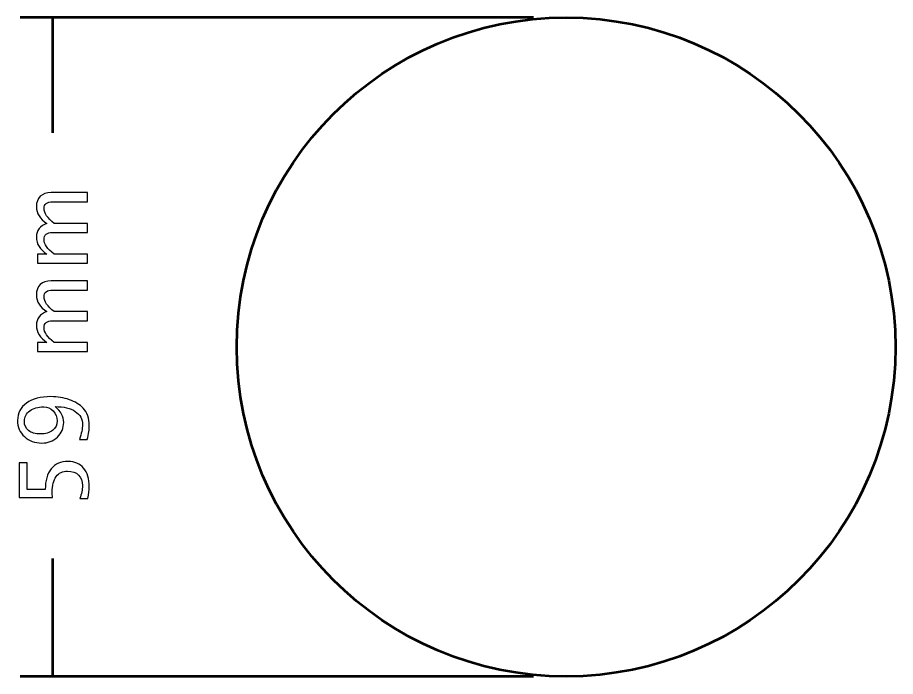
# Model space of a CAD drawing. Header units: centimetres. Extents: x -12.4 to 12.3, y -15.1 to 15.6.
# Drawn here: x -7.91 to -0.05, y -14.95 to -9.05 of the extents above; entities that cross this region are included whole.
import ezdxf

# ---------------------------------------------------------------- set-up
doc = ezdxf.new("R2010")
doc.units = ezdxf.units.CM
doc.header["$MEASUREMENT"] = 0
doc.layers.add('Layer 1', color=7, linetype='Continuous')

msp = doc.modelspace()

# ---------------------------------------------------------------- linework, layer by layer
at = {"layer": 'Layer 1', "lineweight": 53}
msp.add_ellipse((-3, -12), major_axis=(0, 2.95), ratio=1, dxfattribs=at)
for points in [[(-3.29106, -9.05), (-3.29106, -9.05), (-7.89106, -9.05), (-7.89106, -9.05)], [(-7.6, -9.05), (-7.6, -9.05), (-7.6, -10.08137), (-7.6, -10.08137)], [(-7.6, -13.89296), (-7.6, -13.89296), (-7.6, -14.95), (-7.6, -14.95)], [(-3.29106, -14.95), (-3.29106, -14.95), (-7.89106, -14.95), (-7.89106, -14.95)]]:
    msp.add_open_spline(points, degree=3, dxfattribs=at)
at = {"layer": 'Layer 1'}
for points, knots in [([(-7.28631, -11.24943), (-7.28631, -11.24943), (-7.73505, -11.24943), (-7.73505, -11.24943), (-7.73505, -11.24943), (-7.73505, -11.24943), (-7.73505, -11.16815), (-7.73505, -11.16815), (-7.73505, -11.16815), (-7.73505, -11.16815), (-7.65024, -11.16815), (-7.65024, -11.16815), (-7.65024, -11.16815), (-7.71303, -11.1285), (-7.74436, -11.0777), (-7.74436, -11.01547), (-7.74436, -11.01547), (-7.74436, -10.95549), (-7.71303, -10.91471), (-7.65024, -10.89298), (-7.65024, -10.89298), (-7.7136, -10.85446), (-7.74521, -10.80422), (-7.74521, -10.74256), (-7.74521, -10.74256), (-7.74521, -10.70319), (-7.73363, -10.67257), (-7.71035, -10.65069), (-7.71035, -10.65069), (-7.68707, -10.62882), (-7.65447, -10.61781), (-7.61256, -10.61781), (-7.61256, -10.61781), (-7.61256, -10.61781), (-7.28631, -10.61781), (-7.28631, -10.61781), (-7.28631, -10.61781), (-7.28631, -10.61781), (-7.28631, -10.69909), (-7.28631, -10.69909), (-7.28631, -10.69909), (-7.28631, -10.69909), (-7.59915, -10.69909), (-7.59915, -10.69909), (-7.59915, -10.69909), (-7.65024, -10.69909), (-7.67578, -10.71941), (-7.67578, -10.76005), (-7.67578, -10.76005), (-7.67578, -10.80225), (-7.646, -10.84656), (-7.58631, -10.89298), (-7.58631, -10.89298), (-7.58631, -10.89298), (-7.28631, -10.89298), (-7.28631, -10.89298), (-7.28631, -10.89298), (-7.28631, -10.89298), (-7.28631, -10.97426), (-7.28631, -10.97426), (-7.28631, -10.97426), (-7.28631, -10.97426), (-7.59944, -10.97426), (-7.59944, -10.97426), (-7.59944, -10.97426), (-7.65094, -10.97426), (-7.67662, -10.99486), (-7.67662, -11.03621), (-7.67662, -11.03621), (-7.67662, -11.07727), (-7.64671, -11.1213), (-7.58674, -11.16815), (-7.58674, -11.16815), (-7.58674, -11.16815), (-7.28631, -11.16815), (-7.28631, -11.16815), (-7.28631, -11.16815), (-7.28631, -11.16815), (-7.28631, -11.24943), (-7.28631, -11.24943)], [0, 0, 0, 0, 0.047619, 0.047619, 0.047619, 0.047619, 0.0952381, 0.0952381, 0.0952381, 0.0952381, 0.1428571, 0.1428571, 0.1428571, 0.1428571, 0.1904762, 0.1904762, 0.1904762, 0.1904762, 0.2380952, 0.2380952, 0.2380952, 0.2380952, 0.2857143, 0.2857143, 0.2857143, 0.2857143, 0.3333333, 0.3333333, 0.3333333, 0.3333333, 0.3809524, 0.3809524, 0.3809524, 0.3809524, 0.4285714, 0.4285714, 0.4285714, 0.4285714, 0.4761905, 0.4761905, 0.4761905, 0.4761905, 0.5238095, 0.5238095, 0.5238095, 0.5238095, 0.5714286, 0.5714286, 0.5714286, 0.5714286, 0.6190476, 0.6190476, 0.6190476, 0.6190476, 0.6666667, 0.6666667, 0.6666667, 0.6666667, 0.7142857, 0.7142857, 0.7142857, 0.7142857, 0.7619048, 0.7619048, 0.7619048, 0.7619048, 0.8095238, 0.8095238, 0.8095238, 0.8095238, 0.8571429, 0.8571429, 0.8571429, 0.8571429, 0.9047619, 0.9047619, 0.9047619, 0.9047619, 1, 1, 1, 1]), ([(-7.28631, -12.03994), (-7.28631, -12.03994), (-7.73505, -12.03994), (-7.73505, -12.03994), (-7.73505, -12.03994), (-7.73505, -12.03994), (-7.73505, -11.95866), (-7.73505, -11.95866), (-7.73505, -11.95866), (-7.73505, -11.95866), (-7.65024, -11.95866), (-7.65024, -11.95866), (-7.65024, -11.95866), (-7.71303, -11.91901), (-7.74436, -11.86821), (-7.74436, -11.80598), (-7.74436, -11.80598), (-7.74436, -11.746), (-7.71303, -11.70522), (-7.65024, -11.68349), (-7.65024, -11.68349), (-7.7136, -11.64497), (-7.74521, -11.59473), (-7.74521, -11.53307), (-7.74521, -11.53307), (-7.74521, -11.4937), (-7.73363, -11.46308), (-7.71035, -11.4412), (-7.71035, -11.4412), (-7.68707, -11.41933), (-7.65447, -11.40832), (-7.61256, -11.40832), (-7.61256, -11.40832), (-7.61256, -11.40832), (-7.28631, -11.40832), (-7.28631, -11.40832), (-7.28631, -11.40832), (-7.28631, -11.40832), (-7.28631, -11.4896), (-7.28631, -11.4896), (-7.28631, -11.4896), (-7.28631, -11.4896), (-7.59915, -11.4896), (-7.59915, -11.4896), (-7.59915, -11.4896), (-7.65024, -11.4896), (-7.67578, -11.50992), (-7.67578, -11.55056), (-7.67578, -11.55056), (-7.67578, -11.59276), (-7.646, -11.63707), (-7.58631, -11.68349), (-7.58631, -11.68349), (-7.58631, -11.68349), (-7.28631, -11.68349), (-7.28631, -11.68349), (-7.28631, -11.68349), (-7.28631, -11.68349), (-7.28631, -11.76477), (-7.28631, -11.76477), (-7.28631, -11.76477), (-7.28631, -11.76477), (-7.59944, -11.76477), (-7.59944, -11.76477), (-7.59944, -11.76477), (-7.65094, -11.76477), (-7.67662, -11.78537), (-7.67662, -11.82672), (-7.67662, -11.82672), (-7.67662, -11.86778), (-7.64671, -11.91181), (-7.58674, -11.95866), (-7.58674, -11.95866), (-7.58674, -11.95866), (-7.28631, -11.95866), (-7.28631, -11.95866), (-7.28631, -11.95866), (-7.28631, -11.95866), (-7.28631, -12.03994), (-7.28631, -12.03994)], [0, 0, 0, 0, 0.047619, 0.047619, 0.047619, 0.047619, 0.0952381, 0.0952381, 0.0952381, 0.0952381, 0.1428571, 0.1428571, 0.1428571, 0.1428571, 0.1904762, 0.1904762, 0.1904762, 0.1904762, 0.2380952, 0.2380952, 0.2380952, 0.2380952, 0.2857143, 0.2857143, 0.2857143, 0.2857143, 0.3333333, 0.3333333, 0.3333333, 0.3333333, 0.3809524, 0.3809524, 0.3809524, 0.3809524, 0.4285714, 0.4285714, 0.4285714, 0.4285714, 0.4761905, 0.4761905, 0.4761905, 0.4761905, 0.5238095, 0.5238095, 0.5238095, 0.5238095, 0.5714286, 0.5714286, 0.5714286, 0.5714286, 0.6190476, 0.6190476, 0.6190476, 0.6190476, 0.6666667, 0.6666667, 0.6666667, 0.6666667, 0.7142857, 0.7142857, 0.7142857, 0.7142857, 0.7619048, 0.7619048, 0.7619048, 0.7619048, 0.8095238, 0.8095238, 0.8095238, 0.8095238, 0.8571429, 0.8571429, 0.8571429, 0.8571429, 0.9047619, 0.9047619, 0.9047619, 0.9047619, 1, 1, 1, 1]), ([(-7.2897, -12.82791), (-7.2897, -12.82791), (-7.35912, -12.82791), (-7.35912, -12.82791), (-7.35912, -12.82791), (-7.34106, -12.77612), (-7.33203, -12.73209), (-7.33203, -12.69569), (-7.33203, -12.69569), (-7.33203, -12.64503), (-7.35362, -12.60538), (-7.3968, -12.57687), (-7.3968, -12.57687), (-7.43998, -12.54837), (-7.50009, -12.53412), (-7.577, -12.53412), (-7.577, -12.53412), (-7.52606, -12.57546), (-7.50052, -12.62245), (-7.50052, -12.67523), (-7.50052, -12.67523), (-7.50052, -12.72673), (-7.51943, -12.77048), (-7.55739, -12.80632), (-7.55739, -12.80632), (-7.59534, -12.84216), (-7.64149, -12.86008), (-7.6961, -12.86008), (-7.6961, -12.86008), (-7.75875, -12.86008), (-7.81068, -12.84103), (-7.85189, -12.80279), (-7.85189, -12.80279), (-7.89309, -12.76469), (-7.91369, -12.71671), (-7.91369, -12.65886), (-7.91369, -12.65886), (-7.91369, -12.59239), (-7.88702, -12.54004), (-7.83368, -12.5018), (-7.83368, -12.5018), (-7.78034, -12.46356), (-7.70739, -12.44437), (-7.61468, -12.44437), (-7.61468, -12.44437), (-7.55569, -12.44437), (-7.50024, -12.45354), (-7.44831, -12.47203), (-7.44831, -12.47203), (-7.39624, -12.49051), (-7.35588, -12.51521), (-7.32695, -12.54639), (-7.32695, -12.54639), (-7.2897, -12.58619), (-7.27107, -12.63868), (-7.27107, -12.70359), (-7.27107, -12.70359), (-7.27107, -12.73562), (-7.27728, -12.77697), (-7.2897, -12.82791)], [0, 0, 0, 0, 0.0625, 0.0625, 0.0625, 0.0625, 0.125, 0.125, 0.125, 0.125, 0.1875, 0.1875, 0.1875, 0.1875, 0.25, 0.25, 0.25, 0.25, 0.3125, 0.3125, 0.3125, 0.3125, 0.375, 0.375, 0.375, 0.375, 0.4375, 0.4375, 0.4375, 0.4375, 0.5, 0.5, 0.5, 0.5, 0.5625, 0.5625, 0.5625, 0.5625, 0.625, 0.625, 0.625, 0.625, 0.6875, 0.6875, 0.6875, 0.6875, 0.75, 0.75, 0.75, 0.75, 0.8125, 0.8125, 0.8125, 0.8125, 0.875, 0.875, 0.875, 0.875, 1, 1, 1, 1]), ([(-7.70993, -12.7788), (-7.66336, -12.7788), (-7.62653, -12.76822), (-7.59944, -12.74705), (-7.59944, -12.74705), (-7.57248, -12.72589), (-7.55894, -12.69738), (-7.55894, -12.6614), (-7.55894, -12.6614), (-7.55894, -12.62683), (-7.57065, -12.59733), (-7.59407, -12.57306), (-7.59407, -12.57306), (-7.6175, -12.54879), (-7.64586, -12.53666), (-7.67888, -12.53666), (-7.67888, -12.53666), (-7.73109, -12.53666), (-7.77315, -12.54837), (-7.8049, -12.57193), (-7.8049, -12.57193), (-7.83679, -12.59536), (-7.85273, -12.62612), (-7.85273, -12.66436), (-7.85273, -12.66436), (-7.85273, -12.70006), (-7.84003, -12.728), (-7.81463, -12.74832), (-7.81463, -12.74832), (-7.78923, -12.76864), (-7.75438, -12.7788), (-7.70993, -12.7788)], [0, 0, 0, 0, 0.1111111, 0.1111111, 0.1111111, 0.1111111, 0.2222222, 0.2222222, 0.2222222, 0.2222222, 0.3333333, 0.3333333, 0.3333333, 0.3333333, 0.4444444, 0.4444444, 0.4444444, 0.4444444, 0.5555556, 0.5555556, 0.5555556, 0.5555556, 0.6666667, 0.6666667, 0.6666667, 0.6666667, 0.7777778, 0.7777778, 0.7777778, 0.7777778, 1, 1, 1, 1]), ([(-7.28377, -13.35652), (-7.28377, -13.35652), (-7.35658, -13.35652), (-7.35658, -13.35652), (-7.35658, -13.35652), (-7.34021, -13.31602), (-7.33203, -13.27763), (-7.33203, -13.24095), (-7.33203, -13.24095), (-7.33203, -13.20087), (-7.34388, -13.16926), (-7.36759, -13.14626), (-7.36759, -13.14626), (-7.3913, -13.12326), (-7.42389, -13.11183), (-7.46538, -13.11183), (-7.46538, -13.11183), (-7.50997, -13.11183), (-7.54412, -13.12806), (-7.56769, -13.16051), (-7.56769, -13.16051), (-7.59125, -13.19297), (-7.60296, -13.23996), (-7.60296, -13.30134), (-7.60296, -13.30134), (-7.60296, -13.31559), (-7.60198, -13.33069), (-7.6, -13.34636), (-7.6, -13.34636), (-7.6, -13.34636), (-7.89845, -13.34636), (-7.89845, -13.34636), (-7.89845, -13.34636), (-7.89845, -13.34636), (-7.89845, -13.03647), (-7.89845, -13.03647), (-7.89845, -13.03647), (-7.89845, -13.03647), (-7.82733, -13.03647), (-7.82733, -13.03647), (-7.82733, -13.03647), (-7.82733, -13.03647), (-7.82733, -13.27524), (-7.82733, -13.27524), (-7.82733, -13.27524), (-7.82733, -13.27524), (-7.66562, -13.27524), (-7.66562, -13.27524), (-7.66562, -13.27524), (-7.66562, -13.1965), (-7.64756, -13.13511), (-7.61143, -13.09094), (-7.61143, -13.09094), (-7.57545, -13.04678), (-7.52549, -13.02462), (-7.46157, -13.02462), (-7.46157, -13.02462), (-7.40202, -13.02462), (-7.35545, -13.04466), (-7.32173, -13.08474), (-7.32173, -13.08474), (-7.288, -13.12481), (-7.27107, -13.18013), (-7.27107, -13.25068), (-7.27107, -13.25068), (-7.27107, -13.28215), (-7.2753, -13.31743), (-7.28377, -13.35652)], [0, 0, 0, 0, 0.0555556, 0.0555556, 0.0555556, 0.0555556, 0.1111111, 0.1111111, 0.1111111, 0.1111111, 0.1666667, 0.1666667, 0.1666667, 0.1666667, 0.2222222, 0.2222222, 0.2222222, 0.2222222, 0.2777778, 0.2777778, 0.2777778, 0.2777778, 0.3333333, 0.3333333, 0.3333333, 0.3333333, 0.3888889, 0.3888889, 0.3888889, 0.3888889, 0.4444444, 0.4444444, 0.4444444, 0.4444444, 0.5, 0.5, 0.5, 0.5, 0.5555556, 0.5555556, 0.5555556, 0.5555556, 0.6111111, 0.6111111, 0.6111111, 0.6111111, 0.6666667, 0.6666667, 0.6666667, 0.6666667, 0.7222222, 0.7222222, 0.7222222, 0.7222222, 0.7777778, 0.7777778, 0.7777778, 0.7777778, 0.8333333, 0.8333333, 0.8333333, 0.8333333, 0.8888889, 0.8888889, 0.8888889, 0.8888889, 1, 1, 1, 1])]:
    msp.add_open_spline(points, degree=3, knots=knots, dxfattribs=at)

doc.saveas('drawing.dxf')
